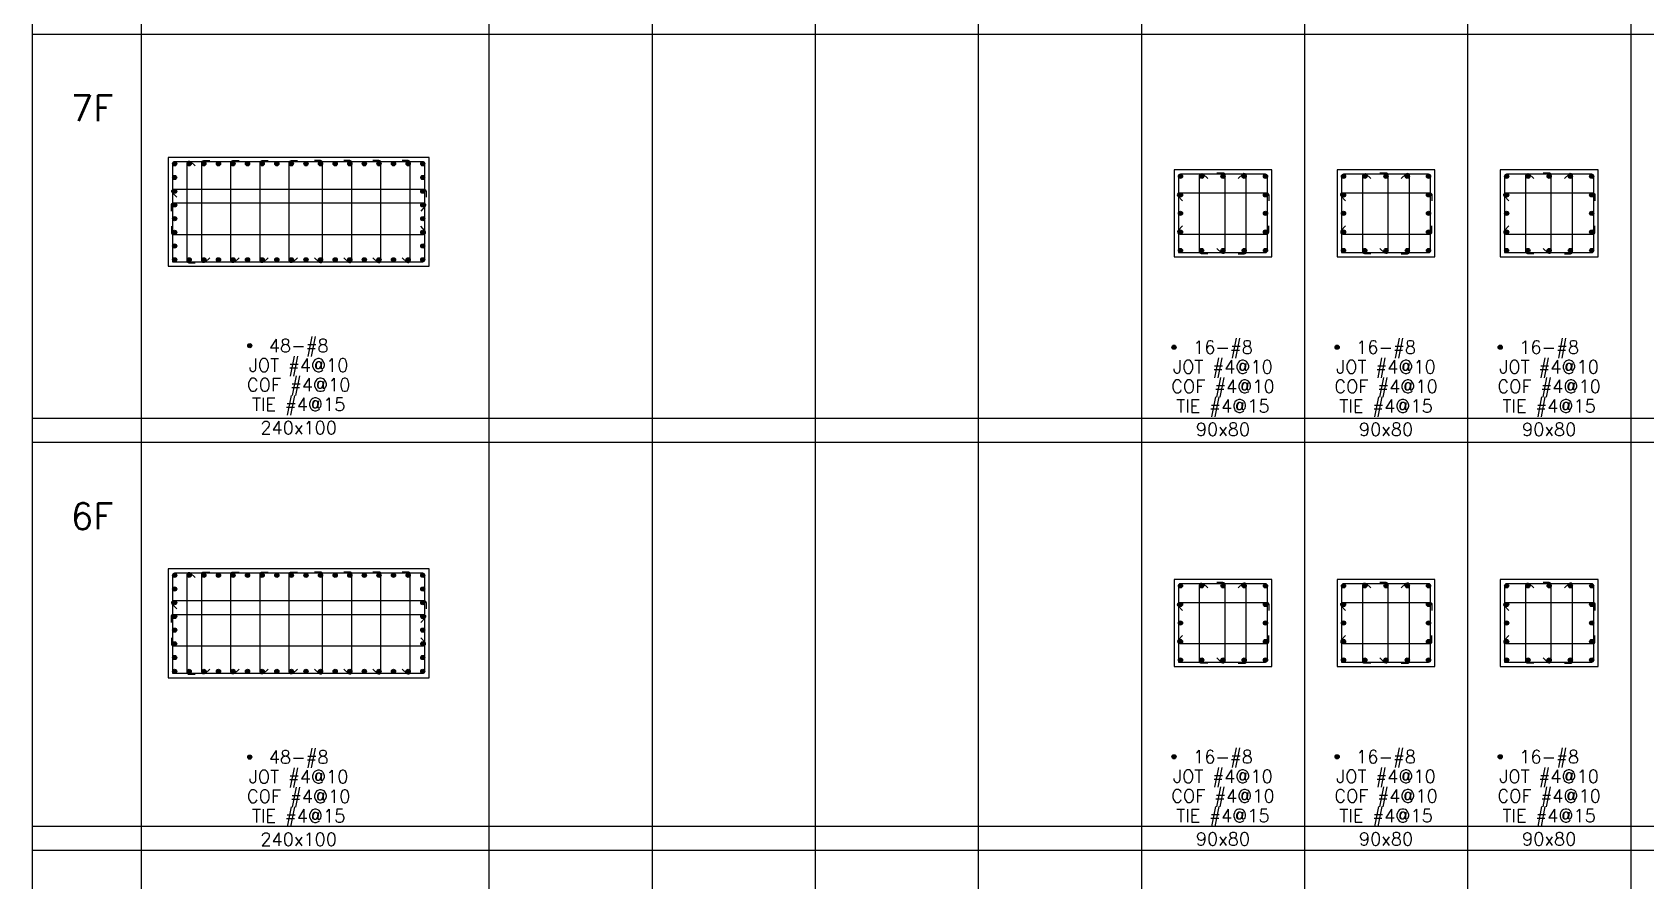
# Model space of a CAD drawing. Header units: millimetres. Extents: x 0 to 31920, y -6088 to 2522.
# Drawn here: x 19167 to 20651, y 825 to 1605 of the extents above; entities that cross this region are included whole.
import ezdxf
from ezdxf.enums import TextEntityAlignment as Align

# ---------------------------------------------------------------- set-up
doc = ezdxf.new("R2010")
doc.units = ezdxf.units.MM
doc.header["$MEASUREMENT"] = 0
for name, color, linetype in [('S-RC', 130, 'Continuous'), ('S-REINF', 6, 'Continuous'), ('S-REINFD', 201, 'Continuous'), ('S-STUD', 1, 'Continuous'), ('S-TEXT', 2, 'Continuous')]:
    doc.layers.add(name, color=color, linetype=linetype)
doc.styles.add('CS4', font='romans.shx', dxfattribs={"width": 0.8, "bigfont": 'lsp.shx'})

msp = doc.modelspace()

# ---------------------------------------------------------------- hatches: boundary and pattern name
at = {"layer": 'S-REINFD'}
h = msp.add_hatch(color=256, dxfattribs=at)
edge = h.paths.add_edge_path()
edge.add_arc((19297.9, 1483.9), 1.91, 0, 360)
h = msp.add_hatch(color=256, dxfattribs=at)
edge = h.paths.add_edge_path()
edge.add_arc((19311.3, 1483.9), 1.91, 0, 360)
h = msp.add_hatch(color=256, dxfattribs=at)
edge = h.paths.add_edge_path()
edge.add_arc((19324.8, 1483.9), 1.91, 0, 360)
h = msp.add_hatch(color=256, dxfattribs=at)
edge = h.paths.add_edge_path()
edge.add_arc((19338.2, 1483.9), 1.91, 0, 360)
h = msp.add_hatch(color=256, dxfattribs=at)
edge = h.paths.add_edge_path()
edge.add_arc((19351.6, 1483.9), 1.91, 0, 360)
h = msp.add_hatch(color=256, dxfattribs=at)
edge = h.paths.add_edge_path()
edge.add_arc((19365, 1483.9), 1.91, 0, 360)
h = msp.add_hatch(color=256, dxfattribs=at)
edge = h.paths.add_edge_path()
edge.add_arc((19378.4, 1483.9), 1.91, 0, 360)
h = msp.add_hatch(color=256, dxfattribs=at)
edge = h.paths.add_edge_path()
edge.add_arc((19391.9, 1483.9), 1.91, 0, 360)
h = msp.add_hatch(color=256, dxfattribs=at)
edge = h.paths.add_edge_path()
edge.add_arc((19405.3, 1483.9), 1.91, 0, 360)
h = msp.add_hatch(color=256, dxfattribs=at)
edge = h.paths.add_edge_path()
edge.add_arc((19418.7, 1483.9), 1.91, 0, 360)
h = msp.add_hatch(color=256, dxfattribs=at)
edge = h.paths.add_edge_path()
edge.add_arc((19432.1, 1483.9), 1.91, 0, 360)
h = msp.add_hatch(color=256, dxfattribs=at)
edge = h.paths.add_edge_path()
edge.add_arc((19445.6, 1483.9), 1.91, 0, 360)
h = msp.add_hatch(color=256, dxfattribs=at)
edge = h.paths.add_edge_path()
edge.add_arc((19459, 1483.9), 1.91, 0, 360)
h = msp.add_hatch(color=256, dxfattribs=at)
edge = h.paths.add_edge_path()
edge.add_arc((19472.4, 1483.9), 1.91, 0, 360)
h = msp.add_hatch(color=256, dxfattribs=at)
edge = h.paths.add_edge_path()
edge.add_arc((19485.8, 1483.9), 1.91, 0, 360)
h = msp.add_hatch(color=256, dxfattribs=at)
edge = h.paths.add_edge_path()
edge.add_arc((19499.2, 1483.9), 1.91, 0, 360)
h = msp.add_hatch(color=256, dxfattribs=at)
edge = h.paths.add_edge_path()
edge.add_arc((19512.7, 1483.9), 1.91, 0, 360)
h = msp.add_hatch(color=256, dxfattribs=at)
edge = h.paths.add_edge_path()
edge.add_arc((19526.1, 1483.9), 1.91, 0, 360)
h = msp.add_hatch(color=256, dxfattribs=at)
edge = h.paths.add_edge_path()
edge.add_arc((19297.9, 1471.3), 1.91, 0, 360)
h = msp.add_hatch(color=256, dxfattribs=at)
edge = h.paths.add_edge_path()
edge.add_arc((19526.1, 1471.3), 1.91, 0, 360)
h = msp.add_hatch(color=256, dxfattribs=at)
edge = h.paths.add_edge_path()
edge.add_arc((20222.9, 1472.4), 1.91, 0, 360)
h = msp.add_hatch(color=256, dxfattribs=at)
edge = h.paths.add_edge_path()
edge.add_arc((20242.5, 1472.4), 1.91, 0, 360)
h = msp.add_hatch(color=256, dxfattribs=at)
edge = h.paths.add_edge_path()
edge.add_arc((20262, 1472.4), 1.91, 0, 360)
h = msp.add_hatch(color=256, dxfattribs=at)
edge = h.paths.add_edge_path()
edge.add_arc((20281.5, 1472.4), 1.91, 0, 360)
h = msp.add_hatch(color=256, dxfattribs=at)
edge = h.paths.add_edge_path()
edge.add_arc((20301.1, 1472.4), 1.91, 0, 360)
h = msp.add_hatch(color=256, dxfattribs=at)
edge = h.paths.add_edge_path()
edge.add_arc((20372.9, 1472.4), 1.91, 0, 360)
h = msp.add_hatch(color=256, dxfattribs=at)
edge = h.paths.add_edge_path()
edge.add_arc((20392.5, 1472.4), 1.91, 0, 360)
h = msp.add_hatch(color=256, dxfattribs=at)
edge = h.paths.add_edge_path()
edge.add_arc((20412, 1472.4), 1.91, 0, 360)
h = msp.add_hatch(color=256, dxfattribs=at)
edge = h.paths.add_edge_path()
edge.add_arc((20431.5, 1472.4), 1.91, 0, 360)
h = msp.add_hatch(color=256, dxfattribs=at)
edge = h.paths.add_edge_path()
edge.add_arc((20451.1, 1472.4), 1.91, 0, 360)
h = msp.add_hatch(color=256, dxfattribs=at)
edge = h.paths.add_edge_path()
edge.add_arc((20522.9, 1472.4), 1.91, 0, 360)
h = msp.add_hatch(color=256, dxfattribs=at)
edge = h.paths.add_edge_path()
edge.add_arc((20542.5, 1472.4), 1.91, 0, 360)
h = msp.add_hatch(color=256, dxfattribs=at)
edge = h.paths.add_edge_path()
edge.add_arc((20562, 1472.4), 1.91, 0, 360)
h = msp.add_hatch(color=256, dxfattribs=at)
edge = h.paths.add_edge_path()
edge.add_arc((20581.5, 1472.4), 1.91, 0, 360)
h = msp.add_hatch(color=256, dxfattribs=at)
edge = h.paths.add_edge_path()
edge.add_arc((20601.1, 1472.4), 1.91, 0, 360)
h = msp.add_hatch(color=256, dxfattribs=at)
edge = h.paths.add_edge_path()
edge.add_arc((19297.9, 1458.7), 1.91, 0, 360)
h = msp.add_hatch(color=256, dxfattribs=at)
edge = h.paths.add_edge_path()
edge.add_arc((19526.1, 1458.7), 1.91, 0, 360)
h = msp.add_hatch(color=256, dxfattribs=at)
edge = h.paths.add_edge_path()
edge.add_arc((20222.9, 1455.3), 1.91, 0, 360)
h = msp.add_hatch(color=256, dxfattribs=at)
edge = h.paths.add_edge_path()
edge.add_arc((20301.1, 1455.3), 1.91, 0, 360)
h = msp.add_hatch(color=256, dxfattribs=at)
edge = h.paths.add_edge_path()
edge.add_arc((20372.9, 1455.3), 1.91, 0, 360)
h = msp.add_hatch(color=256, dxfattribs=at)
edge = h.paths.add_edge_path()
edge.add_arc((20451.1, 1455.3), 1.91, 0, 360)
h = msp.add_hatch(color=256, dxfattribs=at)
edge = h.paths.add_edge_path()
edge.add_arc((20522.9, 1455.3), 1.91, 0, 360)
h = msp.add_hatch(color=256, dxfattribs=at)
edge = h.paths.add_edge_path()
edge.add_arc((20601.1, 1455.3), 1.91, 0, 360)
h = msp.add_hatch(color=256, dxfattribs=at)
edge = h.paths.add_edge_path()
edge.add_arc((19297.9, 1446.1), 1.91, 0, 360)
h = msp.add_hatch(color=256, dxfattribs=at)
edge = h.paths.add_edge_path()
edge.add_arc((19526.1, 1446.1), 1.91, 0, 360)
h = msp.add_hatch(color=256, dxfattribs=at)
edge = h.paths.add_edge_path()
edge.add_arc((20222.9, 1438.3), 1.91, 0, 360)
h = msp.add_hatch(color=256, dxfattribs=at)
edge = h.paths.add_edge_path()
edge.add_arc((20301.1, 1438.3), 1.91, 0, 360)
h = msp.add_hatch(color=256, dxfattribs=at)
edge = h.paths.add_edge_path()
edge.add_arc((20372.9, 1438.3), 1.91, 0, 360)
h = msp.add_hatch(color=256, dxfattribs=at)
edge = h.paths.add_edge_path()
edge.add_arc((20451.1, 1438.3), 1.91, 0, 360)
h = msp.add_hatch(color=256, dxfattribs=at)
edge = h.paths.add_edge_path()
edge.add_arc((20522.9, 1438.3), 1.91, 0, 360)
h = msp.add_hatch(color=256, dxfattribs=at)
edge = h.paths.add_edge_path()
edge.add_arc((20601.1, 1438.3), 1.91, 0, 360)
h = msp.add_hatch(color=256, dxfattribs=at)
edge = h.paths.add_edge_path()
edge.add_arc((19297.9, 1433.5), 1.91, 0, 360)
h = msp.add_hatch(color=256, dxfattribs=at)
edge = h.paths.add_edge_path()
edge.add_arc((19526.1, 1433.5), 1.91, 0, 360)
h = msp.add_hatch(color=256, dxfattribs=at)
edge = h.paths.add_edge_path()
edge.add_arc((19297.9, 1420.9), 1.91, 0, 360)
h = msp.add_hatch(color=256, dxfattribs=at)
edge = h.paths.add_edge_path()
edge.add_arc((19297.9, 1408.3), 1.91, 0, 360)
h = msp.add_hatch(color=256, dxfattribs=at)
edge = h.paths.add_edge_path()
edge.add_arc((19526.1, 1420.9), 1.91, 0, 360)
h = msp.add_hatch(color=256, dxfattribs=at)
edge = h.paths.add_edge_path()
edge.add_arc((19526.1, 1408.3), 1.91, 0, 360)
h = msp.add_hatch(color=256, dxfattribs=at)
edge = h.paths.add_edge_path()
edge.add_arc((20222.9, 1421.2), 1.91, 0, 360)
h = msp.add_hatch(color=256, dxfattribs=at)
edge = h.paths.add_edge_path()
edge.add_arc((20301.1, 1421.2), 1.91, 0, 360)
h = msp.add_hatch(color=256, dxfattribs=at)
edge = h.paths.add_edge_path()
edge.add_arc((20372.9, 1421.2), 1.91, 0, 360)
h = msp.add_hatch(color=256, dxfattribs=at)
edge = h.paths.add_edge_path()
edge.add_arc((20451.1, 1421.2), 1.91, 0, 360)
h = msp.add_hatch(color=256, dxfattribs=at)
edge = h.paths.add_edge_path()
edge.add_arc((20522.9, 1421.2), 1.91, 0, 360)
h = msp.add_hatch(color=256, dxfattribs=at)
edge = h.paths.add_edge_path()
edge.add_arc((20601.1, 1421.2), 1.91, 0, 360)
h = msp.add_hatch(color=256, dxfattribs=at)
edge = h.paths.add_edge_path()
edge.add_arc((19297.9, 1395.7), 1.91, 0, 360)
h = msp.add_hatch(color=256, dxfattribs=at)
edge = h.paths.add_edge_path()
edge.add_arc((19311.3, 1395.7), 1.91, 0, 360)
h = msp.add_hatch(color=256, dxfattribs=at)
edge = h.paths.add_edge_path()
edge.add_arc((19324.8, 1395.7), 1.91, 0, 360)
h = msp.add_hatch(color=256, dxfattribs=at)
edge = h.paths.add_edge_path()
edge.add_arc((19338.2, 1395.7), 1.91, 0, 360)
h = msp.add_hatch(color=256, dxfattribs=at)
edge = h.paths.add_edge_path()
edge.add_arc((19351.6, 1395.7), 1.91, 0, 360)
h = msp.add_hatch(color=256, dxfattribs=at)
edge = h.paths.add_edge_path()
edge.add_arc((19365, 1395.7), 1.91, 0, 360)
h = msp.add_hatch(color=256, dxfattribs=at)
edge = h.paths.add_edge_path()
edge.add_arc((19378.4, 1395.7), 1.91, 0, 360)
h = msp.add_hatch(color=256, dxfattribs=at)
edge = h.paths.add_edge_path()
edge.add_arc((19391.9, 1395.7), 1.91, 0, 360)
h = msp.add_hatch(color=256, dxfattribs=at)
edge = h.paths.add_edge_path()
edge.add_arc((19405.3, 1395.7), 1.91, 0, 360)
h = msp.add_hatch(color=256, dxfattribs=at)
edge = h.paths.add_edge_path()
edge.add_arc((19418.7, 1395.7), 1.91, 0, 360)
h = msp.add_hatch(color=256, dxfattribs=at)
edge = h.paths.add_edge_path()
edge.add_arc((19432.1, 1395.7), 1.91, 0, 360)
h = msp.add_hatch(color=256, dxfattribs=at)
edge = h.paths.add_edge_path()
edge.add_arc((19445.6, 1395.7), 1.91, 0, 360)
h = msp.add_hatch(color=256, dxfattribs=at)
edge = h.paths.add_edge_path()
edge.add_arc((19459, 1395.7), 1.91, 0, 360)
h = msp.add_hatch(color=256, dxfattribs=at)
edge = h.paths.add_edge_path()
edge.add_arc((19472.4, 1395.7), 1.91, 0, 360)
h = msp.add_hatch(color=256, dxfattribs=at)
edge = h.paths.add_edge_path()
edge.add_arc((19485.8, 1395.7), 1.91, 0, 360)
h = msp.add_hatch(color=256, dxfattribs=at)
edge = h.paths.add_edge_path()
edge.add_arc((19499.2, 1395.7), 1.91, 0, 360)
h = msp.add_hatch(color=256, dxfattribs=at)
edge = h.paths.add_edge_path()
edge.add_arc((19512.7, 1395.7), 1.91, 0, 360)
h = msp.add_hatch(color=256, dxfattribs=at)
edge = h.paths.add_edge_path()
edge.add_arc((19526.1, 1395.7), 1.91, 0, 360)
h = msp.add_hatch(color=256, dxfattribs=at)
edge = h.paths.add_edge_path()
edge.add_arc((20222.9, 1404.2), 1.91, 0, 360)
h = msp.add_hatch(color=256, dxfattribs=at)
edge = h.paths.add_edge_path()
edge.add_arc((20242.5, 1404.2), 1.91, 0, 360)
h = msp.add_hatch(color=256, dxfattribs=at)
edge = h.paths.add_edge_path()
edge.add_arc((20262, 1404.2), 1.91, 0, 360)
h = msp.add_hatch(color=256, dxfattribs=at)
edge = h.paths.add_edge_path()
edge.add_arc((20281.5, 1404.2), 1.91, 0, 360)
h = msp.add_hatch(color=256, dxfattribs=at)
edge = h.paths.add_edge_path()
edge.add_arc((20301.1, 1404.2), 1.91, 0, 360)
h = msp.add_hatch(color=256, dxfattribs=at)
edge = h.paths.add_edge_path()
edge.add_arc((20372.9, 1404.2), 1.91, 0, 360)
h = msp.add_hatch(color=256, dxfattribs=at)
edge = h.paths.add_edge_path()
edge.add_arc((20392.5, 1404.2), 1.91, 0, 360)
h = msp.add_hatch(color=256, dxfattribs=at)
edge = h.paths.add_edge_path()
edge.add_arc((20412, 1404.2), 1.91, 0, 360)
h = msp.add_hatch(color=256, dxfattribs=at)
edge = h.paths.add_edge_path()
edge.add_arc((20431.5, 1404.2), 1.91, 0, 360)
h = msp.add_hatch(color=256, dxfattribs=at)
edge = h.paths.add_edge_path()
edge.add_arc((20451.1, 1404.2), 1.91, 0, 360)
h = msp.add_hatch(color=256, dxfattribs=at)
edge = h.paths.add_edge_path()
edge.add_arc((20522.9, 1404.2), 1.91, 0, 360)
h = msp.add_hatch(color=256, dxfattribs=at)
edge = h.paths.add_edge_path()
edge.add_arc((20542.5, 1404.2), 1.91, 0, 360)
h = msp.add_hatch(color=256, dxfattribs=at)
edge = h.paths.add_edge_path()
edge.add_arc((20562, 1404.2), 1.91, 0, 360)
h = msp.add_hatch(color=256, dxfattribs=at)
edge = h.paths.add_edge_path()
edge.add_arc((20581.5, 1404.2), 1.91, 0, 360)
h = msp.add_hatch(color=256, dxfattribs=at)
edge = h.paths.add_edge_path()
edge.add_arc((20601.1, 1404.2), 1.91, 0, 360)
h = msp.add_hatch(color=256, dxfattribs=at)
edge = h.paths.add_edge_path()
edge.add_arc((19367, 1316.8), 1.91, 0, 360)
h = msp.add_hatch(color=256, dxfattribs=at)
edge = h.paths.add_edge_path()
edge.add_arc((20217, 1315.3), 1.91, 0, 360)
h = msp.add_hatch(color=256, dxfattribs=at)
edge = h.paths.add_edge_path()
edge.add_arc((20367, 1315.3), 1.91, 0, 360)
h = msp.add_hatch(color=256, dxfattribs=at)
edge = h.paths.add_edge_path()
edge.add_arc((20517, 1315.3), 1.91, 0, 360)
h = msp.add_hatch(color=256, dxfattribs=at)
edge = h.paths.add_edge_path()
edge.add_arc((19297.9, 1105.7), 1.91, 0, 360)
h = msp.add_hatch(color=256, dxfattribs=at)
edge = h.paths.add_edge_path()
edge.add_arc((19311.3, 1105.7), 1.91, 0, 360)
h = msp.add_hatch(color=256, dxfattribs=at)
edge = h.paths.add_edge_path()
edge.add_arc((19324.8, 1105.7), 1.91, 0, 360)
h = msp.add_hatch(color=256, dxfattribs=at)
edge = h.paths.add_edge_path()
edge.add_arc((19338.2, 1105.7), 1.91, 0, 360)
h = msp.add_hatch(color=256, dxfattribs=at)
edge = h.paths.add_edge_path()
edge.add_arc((19351.6, 1105.7), 1.91, 0, 360)
h = msp.add_hatch(color=256, dxfattribs=at)
edge = h.paths.add_edge_path()
edge.add_arc((19365, 1105.7), 1.91, 0, 360)
h = msp.add_hatch(color=256, dxfattribs=at)
edge = h.paths.add_edge_path()
edge.add_arc((19378.4, 1105.7), 1.91, 0, 360)
h = msp.add_hatch(color=256, dxfattribs=at)
edge = h.paths.add_edge_path()
edge.add_arc((19391.9, 1105.7), 1.91, 0, 360)
h = msp.add_hatch(color=256, dxfattribs=at)
edge = h.paths.add_edge_path()
edge.add_arc((19405.3, 1105.7), 1.91, 0, 360)
h = msp.add_hatch(color=256, dxfattribs=at)
edge = h.paths.add_edge_path()
edge.add_arc((19418.7, 1105.7), 1.91, 0, 360)
h = msp.add_hatch(color=256, dxfattribs=at)
edge = h.paths.add_edge_path()
edge.add_arc((19432.1, 1105.7), 1.91, 0, 360)
h = msp.add_hatch(color=256, dxfattribs=at)
edge = h.paths.add_edge_path()
edge.add_arc((19445.6, 1105.7), 1.91, 0, 360)
h = msp.add_hatch(color=256, dxfattribs=at)
edge = h.paths.add_edge_path()
edge.add_arc((19459, 1105.7), 1.91, 0, 360)
h = msp.add_hatch(color=256, dxfattribs=at)
edge = h.paths.add_edge_path()
edge.add_arc((19472.4, 1105.7), 1.91, 0, 360)
h = msp.add_hatch(color=256, dxfattribs=at)
edge = h.paths.add_edge_path()
edge.add_arc((19485.8, 1105.7), 1.91, 0, 360)
h = msp.add_hatch(color=256, dxfattribs=at)
edge = h.paths.add_edge_path()
edge.add_arc((19499.2, 1105.7), 1.91, 0, 360)
h = msp.add_hatch(color=256, dxfattribs=at)
edge = h.paths.add_edge_path()
edge.add_arc((19512.7, 1105.7), 1.91, 0, 360)
h = msp.add_hatch(color=256, dxfattribs=at)
edge = h.paths.add_edge_path()
edge.add_arc((19526.1, 1105.7), 1.91, 0, 360)
h = msp.add_hatch(color=256, dxfattribs=at)
edge = h.paths.add_edge_path()
edge.add_arc((19297.9, 1093.1), 1.91, 0, 360)
h = msp.add_hatch(color=256, dxfattribs=at)
edge = h.paths.add_edge_path()
edge.add_arc((19526.1, 1093.1), 1.91, 0, 360)
h = msp.add_hatch(color=256, dxfattribs=at)
edge = h.paths.add_edge_path()
edge.add_arc((20222.9, 1096), 1.91, 0, 360)
h = msp.add_hatch(color=256, dxfattribs=at)
edge = h.paths.add_edge_path()
edge.add_arc((20242.5, 1096), 1.91, 0, 360)
h = msp.add_hatch(color=256, dxfattribs=at)
edge = h.paths.add_edge_path()
edge.add_arc((20262, 1096), 1.91, 0, 360)
h = msp.add_hatch(color=256, dxfattribs=at)
edge = h.paths.add_edge_path()
edge.add_arc((20281.5, 1096), 1.91, 0, 360)
h = msp.add_hatch(color=256, dxfattribs=at)
edge = h.paths.add_edge_path()
edge.add_arc((20301.1, 1096), 1.91, 0, 360)
h = msp.add_hatch(color=256, dxfattribs=at)
edge = h.paths.add_edge_path()
edge.add_arc((20372.9, 1096), 1.91, 0, 360)
h = msp.add_hatch(color=256, dxfattribs=at)
edge = h.paths.add_edge_path()
edge.add_arc((20392.5, 1096), 1.91, 0, 360)
h = msp.add_hatch(color=256, dxfattribs=at)
edge = h.paths.add_edge_path()
edge.add_arc((20412, 1096), 1.91, 0, 360)
h = msp.add_hatch(color=256, dxfattribs=at)
edge = h.paths.add_edge_path()
edge.add_arc((20431.5, 1096), 1.91, 0, 360)
h = msp.add_hatch(color=256, dxfattribs=at)
edge = h.paths.add_edge_path()
edge.add_arc((20451.1, 1096), 1.91, 0, 360)
h = msp.add_hatch(color=256, dxfattribs=at)
edge = h.paths.add_edge_path()
edge.add_arc((20522.9, 1096), 1.91, 0, 360)
h = msp.add_hatch(color=256, dxfattribs=at)
edge = h.paths.add_edge_path()
edge.add_arc((20542.5, 1096), 1.91, 0, 360)
h = msp.add_hatch(color=256, dxfattribs=at)
edge = h.paths.add_edge_path()
edge.add_arc((20562, 1096), 1.91, 0, 360)
h = msp.add_hatch(color=256, dxfattribs=at)
edge = h.paths.add_edge_path()
edge.add_arc((20581.5, 1096), 1.91, 0, 360)
h = msp.add_hatch(color=256, dxfattribs=at)
edge = h.paths.add_edge_path()
edge.add_arc((20601.1, 1096), 1.91, 0, 360)
h = msp.add_hatch(color=256, dxfattribs=at)
edge = h.paths.add_edge_path()
edge.add_arc((19297.9, 1080.5), 1.91, 0, 360)
h = msp.add_hatch(color=256, dxfattribs=at)
edge = h.paths.add_edge_path()
edge.add_arc((19297.9, 1067.9), 1.91, 0, 360)
h = msp.add_hatch(color=256, dxfattribs=at)
edge = h.paths.add_edge_path()
edge.add_arc((19526.1, 1080.5), 1.91, 0, 360)
h = msp.add_hatch(color=256, dxfattribs=at)
edge = h.paths.add_edge_path()
edge.add_arc((19526.1, 1067.9), 1.91, 0, 360)
h = msp.add_hatch(color=256, dxfattribs=at)
edge = h.paths.add_edge_path()
edge.add_arc((20222.9, 1078.9), 1.91, 0, 360)
h = msp.add_hatch(color=256, dxfattribs=at)
edge = h.paths.add_edge_path()
edge.add_arc((20301.1, 1078.9), 1.91, 0, 360)
h = msp.add_hatch(color=256, dxfattribs=at)
edge = h.paths.add_edge_path()
edge.add_arc((20372.9, 1078.9), 1.91, 0, 360)
h = msp.add_hatch(color=256, dxfattribs=at)
edge = h.paths.add_edge_path()
edge.add_arc((20451.1, 1078.9), 1.91, 0, 360)
h = msp.add_hatch(color=256, dxfattribs=at)
edge = h.paths.add_edge_path()
edge.add_arc((20522.9, 1078.9), 1.91, 0, 360)
h = msp.add_hatch(color=256, dxfattribs=at)
edge = h.paths.add_edge_path()
edge.add_arc((20601.1, 1078.9), 1.91, 0, 360)
h = msp.add_hatch(color=256, dxfattribs=at)
edge = h.paths.add_edge_path()
edge.add_arc((19297.9, 1055.3), 1.91, 0, 360)
h = msp.add_hatch(color=256, dxfattribs=at)
edge = h.paths.add_edge_path()
edge.add_arc((19526.1, 1055.3), 1.91, 0, 360)
h = msp.add_hatch(color=256, dxfattribs=at)
edge = h.paths.add_edge_path()
edge.add_arc((20222.9, 1061.9), 1.91, 0, 360)
h = msp.add_hatch(color=256, dxfattribs=at)
edge = h.paths.add_edge_path()
edge.add_arc((20301.1, 1061.9), 1.91, 0, 360)
h = msp.add_hatch(color=256, dxfattribs=at)
edge = h.paths.add_edge_path()
edge.add_arc((20372.9, 1061.9), 1.91, 0, 360)
h = msp.add_hatch(color=256, dxfattribs=at)
edge = h.paths.add_edge_path()
edge.add_arc((20451.1, 1061.9), 1.91, 0, 360)
h = msp.add_hatch(color=256, dxfattribs=at)
edge = h.paths.add_edge_path()
edge.add_arc((20522.9, 1061.9), 1.91, 0, 360)
h = msp.add_hatch(color=256, dxfattribs=at)
edge = h.paths.add_edge_path()
edge.add_arc((20601.1, 1061.9), 1.91, 0, 360)
h = msp.add_hatch(color=256, dxfattribs=at)
edge = h.paths.add_edge_path()
edge.add_arc((19297.9, 1042.7), 1.91, 0, 360)
h = msp.add_hatch(color=256, dxfattribs=at)
edge = h.paths.add_edge_path()
edge.add_arc((19526.1, 1042.7), 1.91, 0, 360)
h = msp.add_hatch(color=256, dxfattribs=at)
edge = h.paths.add_edge_path()
edge.add_arc((20222.9, 1044.8), 1.91, 0, 360)
h = msp.add_hatch(color=256, dxfattribs=at)
edge = h.paths.add_edge_path()
edge.add_arc((20301.1, 1044.8), 1.91, 0, 360)
h = msp.add_hatch(color=256, dxfattribs=at)
edge = h.paths.add_edge_path()
edge.add_arc((20372.9, 1044.8), 1.91, 0, 360)
h = msp.add_hatch(color=256, dxfattribs=at)
edge = h.paths.add_edge_path()
edge.add_arc((20451.1, 1044.8), 1.91, 0, 360)
h = msp.add_hatch(color=256, dxfattribs=at)
edge = h.paths.add_edge_path()
edge.add_arc((20522.9, 1044.8), 1.91, 0, 360)
h = msp.add_hatch(color=256, dxfattribs=at)
edge = h.paths.add_edge_path()
edge.add_arc((20601.1, 1044.8), 1.91, 0, 360)
h = msp.add_hatch(color=256, dxfattribs=at)
edge = h.paths.add_edge_path()
edge.add_arc((19297.9, 1030.1), 1.91, 0, 360)
h = msp.add_hatch(color=256, dxfattribs=at)
edge = h.paths.add_edge_path()
edge.add_arc((19526.1, 1030.1), 1.91, 0, 360)
h = msp.add_hatch(color=256, dxfattribs=at)
edge = h.paths.add_edge_path()
edge.add_arc((20222.9, 1027.8), 1.91, 0, 360)
h = msp.add_hatch(color=256, dxfattribs=at)
edge = h.paths.add_edge_path()
edge.add_arc((20242.5, 1027.8), 1.91, 0, 360)
h = msp.add_hatch(color=256, dxfattribs=at)
edge = h.paths.add_edge_path()
edge.add_arc((20262, 1027.8), 1.91, 0, 360)
h = msp.add_hatch(color=256, dxfattribs=at)
edge = h.paths.add_edge_path()
edge.add_arc((20281.5, 1027.8), 1.91, 0, 360)
h = msp.add_hatch(color=256, dxfattribs=at)
edge = h.paths.add_edge_path()
edge.add_arc((20301.1, 1027.8), 1.91, 0, 360)
h = msp.add_hatch(color=256, dxfattribs=at)
edge = h.paths.add_edge_path()
edge.add_arc((20372.9, 1027.8), 1.91, 0, 360)
h = msp.add_hatch(color=256, dxfattribs=at)
edge = h.paths.add_edge_path()
edge.add_arc((20392.5, 1027.8), 1.91, 0, 360)
h = msp.add_hatch(color=256, dxfattribs=at)
edge = h.paths.add_edge_path()
edge.add_arc((20412, 1027.8), 1.91, 0, 360)
h = msp.add_hatch(color=256, dxfattribs=at)
edge = h.paths.add_edge_path()
edge.add_arc((20431.5, 1027.8), 1.91, 0, 360)
h = msp.add_hatch(color=256, dxfattribs=at)
edge = h.paths.add_edge_path()
edge.add_arc((20451.1, 1027.8), 1.91, 0, 360)
h = msp.add_hatch(color=256, dxfattribs=at)
edge = h.paths.add_edge_path()
edge.add_arc((20522.9, 1027.8), 1.91, 0, 360)
h = msp.add_hatch(color=256, dxfattribs=at)
edge = h.paths.add_edge_path()
edge.add_arc((20542.5, 1027.8), 1.91, 0, 360)
h = msp.add_hatch(color=256, dxfattribs=at)
edge = h.paths.add_edge_path()
edge.add_arc((20562, 1027.8), 1.91, 0, 360)
h = msp.add_hatch(color=256, dxfattribs=at)
edge = h.paths.add_edge_path()
edge.add_arc((20581.5, 1027.8), 1.91, 0, 360)
h = msp.add_hatch(color=256, dxfattribs=at)
edge = h.paths.add_edge_path()
edge.add_arc((20601.1, 1027.8), 1.91, 0, 360)
h = msp.add_hatch(color=256, dxfattribs=at)
edge = h.paths.add_edge_path()
edge.add_arc((19297.9, 1017.5), 1.91, 0, 360)
h = msp.add_hatch(color=256, dxfattribs=at)
edge = h.paths.add_edge_path()
edge.add_arc((19311.3, 1017.5), 1.91, 0, 360)
h = msp.add_hatch(color=256, dxfattribs=at)
edge = h.paths.add_edge_path()
edge.add_arc((19324.8, 1017.5), 1.91, 0, 360)
h = msp.add_hatch(color=256, dxfattribs=at)
edge = h.paths.add_edge_path()
edge.add_arc((19338.2, 1017.5), 1.91, 0, 360)
h = msp.add_hatch(color=256, dxfattribs=at)
edge = h.paths.add_edge_path()
edge.add_arc((19351.6, 1017.5), 1.91, 0, 360)
h = msp.add_hatch(color=256, dxfattribs=at)
edge = h.paths.add_edge_path()
edge.add_arc((19365, 1017.5), 1.91, 0, 360)
h = msp.add_hatch(color=256, dxfattribs=at)
edge = h.paths.add_edge_path()
edge.add_arc((19378.4, 1017.5), 1.91, 0, 360)
h = msp.add_hatch(color=256, dxfattribs=at)
edge = h.paths.add_edge_path()
edge.add_arc((19391.9, 1017.5), 1.91, 0, 360)
h = msp.add_hatch(color=256, dxfattribs=at)
edge = h.paths.add_edge_path()
edge.add_arc((19405.3, 1017.5), 1.91, 0, 360)
h = msp.add_hatch(color=256, dxfattribs=at)
edge = h.paths.add_edge_path()
edge.add_arc((19418.7, 1017.5), 1.91, 0, 360)
h = msp.add_hatch(color=256, dxfattribs=at)
edge = h.paths.add_edge_path()
edge.add_arc((19432.1, 1017.5), 1.91, 0, 360)
h = msp.add_hatch(color=256, dxfattribs=at)
edge = h.paths.add_edge_path()
edge.add_arc((19445.6, 1017.5), 1.91, 0, 360)
h = msp.add_hatch(color=256, dxfattribs=at)
edge = h.paths.add_edge_path()
edge.add_arc((19459, 1017.5), 1.91, 0, 360)
h = msp.add_hatch(color=256, dxfattribs=at)
edge = h.paths.add_edge_path()
edge.add_arc((19472.4, 1017.5), 1.91, 0, 360)
h = msp.add_hatch(color=256, dxfattribs=at)
edge = h.paths.add_edge_path()
edge.add_arc((19485.8, 1017.5), 1.91, 0, 360)
h = msp.add_hatch(color=256, dxfattribs=at)
edge = h.paths.add_edge_path()
edge.add_arc((19499.2, 1017.5), 1.91, 0, 360)
h = msp.add_hatch(color=256, dxfattribs=at)
edge = h.paths.add_edge_path()
edge.add_arc((19512.7, 1017.5), 1.91, 0, 360)
h = msp.add_hatch(color=256, dxfattribs=at)
edge = h.paths.add_edge_path()
edge.add_arc((19526.1, 1017.5), 1.91, 0, 360)
h = msp.add_hatch(color=256, dxfattribs=at)
edge = h.paths.add_edge_path()
edge.add_arc((19367, 938.6), 1.91, 0, 360)
h = msp.add_hatch(color=256, dxfattribs=at)
edge = h.paths.add_edge_path()
edge.add_arc((20217, 938.9), 1.91, 0, 360)
h = msp.add_hatch(color=256, dxfattribs=at)
edge = h.paths.add_edge_path()
edge.add_arc((20367, 938.9), 1.91, 0, 360)
h = msp.add_hatch(color=256, dxfattribs=at)
edge = h.paths.add_edge_path()
edge.add_arc((20517, 938.9), 1.91, 0, 360)

# ---------------------------------------------------------------- linework, layer by layer
at = {"layer": 'S-RC'}
for points in [[(19292, 1389.8), (19532, 1389.8), (19532, 1489.8), (19292, 1489.8), (19292, 1389.8)], [(20217, 1398.3), (20307, 1398.3), (20307, 1478.3), (20217, 1478.3), (20217, 1398.3)], [(20367, 1398.3), (20457, 1398.3), (20457, 1478.3), (20367, 1478.3), (20367, 1398.3)], [(20517, 1398.3), (20607, 1398.3), (20607, 1478.3), (20517, 1478.3), (20517, 1398.3)], [(19292, 1011.6), (19532, 1011.6), (19532, 1111.6), (19292, 1111.6), (19292, 1011.6)], [(20217, 1021.9), (20307, 1021.9), (20307, 1101.9), (20217, 1101.9), (20217, 1021.9)], [(20367, 1021.9), (20457, 1021.9), (20457, 1101.9), (20367, 1101.9), (20367, 1021.9)], [(20517, 1021.9), (20607, 1021.9), (20607, 1101.9), (20517, 1101.9), (20517, 1021.9)]]:
    msp.add_lwpolyline(points, dxfattribs=at)
at = {"layer": 'S-REINF', "color": 2}
for points in [[(19296, 1393.8), (19526.1, 1393.8, 0.414214), (19528, 1395.7), (19528, 1483.9, 0.414214), (19526.1, 1485.8), (19297.9, 1485.8, 0.414214), (19296, 1483.9), (19296, 1393.8)], [(19316.9, 1392.7), (19311.3, 1392.7, -0.414214), (19309.4, 1394.6), (19309.4, 1484.5, -0.653352), (19312.6, 1485.9), (19316.9, 1482)], [(19330.3, 1397.6), (19326, 1393.6, -0.653352), (19322.8, 1395), (19322.8, 1485, -0.414214), (19324.7, 1486.9), (19330.3, 1486.9)], [(19357.2, 1397.6), (19352.9, 1393.6, -0.653352), (19349.7, 1395), (19349.7, 1485, -0.414214), (19351.6, 1486.9), (19357.2, 1486.9)], [(19384, 1397.6), (19379.7, 1393.6, -0.653352), (19376.5, 1395), (19376.5, 1485, -0.414214), (19378.4, 1486.9), (19384, 1486.9)], [(19410.9, 1397.6), (19406.6, 1393.6, -0.653352), (19403.4, 1395), (19403.4, 1485, -0.414214), (19405.3, 1486.9), (19410.9, 1486.9)], [(19426.5, 1397.6), (19430.9, 1393.6, 0.653352), (19434, 1395), (19434, 1485, 0.414214), (19432.1, 1486.9), (19426.5, 1486.9)], [(19453.4, 1397.6), (19457.7, 1393.6, 0.653352), (19460.9, 1395), (19460.9, 1485, 0.414214), (19459, 1486.9), (19453.4, 1486.9)], [(19480.2, 1397.6), (19484.5, 1393.6, 0.653352), (19487.7, 1395), (19487.7, 1485, 0.414214), (19485.8, 1486.9), (19480.2, 1486.9)], [(19507.1, 1397.6), (19511.4, 1393.6, 0.653352), (19514.6, 1395), (19514.6, 1485, 0.414214), (19512.7, 1486.9), (19507.1, 1486.9)], [(20221, 1402.3), (20301.1, 1402.3, 0.414214), (20303, 1404.2), (20303, 1472.4, 0.414214), (20301.1, 1474.3), (20222.9, 1474.3, 0.414214), (20221, 1472.4), (20221, 1402.3)], [(20248, 1401.2), (20242.4, 1401.2, -0.414214), (20240.5, 1403.1), (20240.5, 1473, -0.653352), (20243.7, 1474.4), (20248, 1470.5)], [(20256.4, 1406.1), (20260.7, 1402.1, 0.653352), (20263.9, 1403.5), (20263.9, 1473.5, 0.414214), (20262, 1475.4), (20256.4, 1475.4)], [(20276, 1401.2), (20281.6, 1401.2, 0.414214), (20283.5, 1403.1), (20283.5, 1473, 0.653352), (20280.3, 1474.4), (20276, 1470.5)], [(20371, 1402.3), (20451.1, 1402.3, 0.414214), (20453, 1404.2), (20453, 1472.4, 0.414214), (20451.1, 1474.3), (20372.9, 1474.3, 0.414214), (20371, 1472.4), (20371, 1402.3)], [(20398, 1401.2), (20392.4, 1401.2, -0.414214), (20390.5, 1403.1), (20390.5, 1473, -0.653352), (20393.7, 1474.4), (20398, 1470.5)], [(20406.4, 1406.1), (20410.7, 1402.1, 0.653352), (20413.9, 1403.5), (20413.9, 1473.5, 0.414214), (20412, 1475.4), (20406.4, 1475.4)], [(20426, 1401.2), (20431.6, 1401.2, 0.414214), (20433.5, 1403.1), (20433.5, 1473, 0.653352), (20430.3, 1474.4), (20426, 1470.5)], [(20521, 1402.3), (20601.1, 1402.3, 0.414214), (20603, 1404.2), (20603, 1472.4, 0.414214), (20601.1, 1474.3), (20522.9, 1474.3, 0.414214), (20521, 1472.4), (20521, 1402.3)], [(20548, 1401.2), (20542.4, 1401.2, -0.414214), (20540.5, 1403.1), (20540.5, 1473, -0.653352), (20543.7, 1474.4), (20548, 1470.5)], [(20556.4, 1406.1), (20560.7, 1402.1, 0.653352), (20563.9, 1403.5), (20563.9, 1473.5, 0.414214), (20562, 1475.4), (20556.4, 1475.4)], [(20576, 1401.2), (20581.6, 1401.2, 0.414214), (20583.5, 1403.1), (20583.5, 1473, 0.653352), (20580.3, 1474.4), (20576, 1470.5)], [(19299.8, 1453.1), (19295.8, 1457.4, -0.653352), (19297.2, 1460.6), (19527.2, 1460.6, -0.414214), (19529.1, 1458.7), (19529.1, 1453.1)], [(20224.8, 1449.7), (20220.8, 1454, -0.653352), (20222.2, 1457.2), (20302.2, 1457.2, -0.414214), (20304.1, 1455.3), (20304.1, 1449.7)], [(20374.8, 1449.7), (20370.8, 1454, -0.653352), (20372.2, 1457.2), (20452.2, 1457.2, -0.414214), (20454.1, 1455.3), (20454.1, 1449.7)], [(20524.8, 1449.7), (20520.8, 1454, -0.653352), (20522.2, 1457.2), (20602.2, 1457.2, -0.414214), (20604.1, 1455.3), (20604.1, 1449.7)], [(19294.9, 1440.5), (19294.9, 1446.1, -0.414214), (19296.8, 1448), (19526.8, 1448, -0.653352), (19528.2, 1444.8), (19524.2, 1440.5)], [(19294.9, 1426.5), (19294.9, 1420.9, 0.414214), (19296.8, 1419), (19526.8, 1419, 0.653352), (19528.2, 1422.1), (19524.2, 1426.5)], [(20224.8, 1426.8), (20220.8, 1422.5, 0.653352), (20222.2, 1419.3), (20302.2, 1419.3, 0.414214), (20304.1, 1421.2), (20304.1, 1426.8)], [(20374.8, 1426.8), (20370.8, 1422.5, 0.653352), (20372.2, 1419.3), (20452.2, 1419.3, 0.414214), (20454.1, 1421.2), (20454.1, 1426.8)], [(20524.8, 1426.8), (20520.8, 1422.5, 0.653352), (20522.2, 1419.3), (20602.2, 1419.3, 0.414214), (20604.1, 1421.2), (20604.1, 1426.8)], [(19296, 1015.6), (19526.1, 1015.6, 0.414214), (19528, 1017.5), (19528, 1105.7, 0.414214), (19526.1, 1107.6), (19297.9, 1107.6, 0.414214), (19296, 1105.7), (19296, 1015.6)], [(19316.9, 1014.5), (19311.3, 1014.5, -0.414214), (19309.4, 1016.4), (19309.4, 1106.4, -0.653352), (19312.6, 1107.8), (19316.9, 1103.8)], [(19330.3, 1019.4), (19326, 1015.5, -0.653352), (19322.8, 1016.9), (19322.8, 1106.8, -0.414214), (19324.7, 1108.7), (19330.3, 1108.7)], [(19357.2, 1019.4), (19352.9, 1015.5, -0.653352), (19349.7, 1016.9), (19349.7, 1106.8, -0.414214), (19351.6, 1108.7), (19357.2, 1108.7)], [(19384, 1019.4), (19379.7, 1015.5, -0.653352), (19376.5, 1016.9), (19376.5, 1106.8, -0.414214), (19378.4, 1108.7), (19384, 1108.7)], [(19410.9, 1019.4), (19406.6, 1015.5, -0.653352), (19403.4, 1016.9), (19403.4, 1106.8, -0.414214), (19405.3, 1108.7), (19410.9, 1108.7)], [(19426.5, 1019.4), (19430.9, 1015.5, 0.653352), (19434, 1016.9), (19434, 1106.8, 0.414214), (19432.1, 1108.7), (19426.5, 1108.7)], [(19453.4, 1019.4), (19457.7, 1015.5, 0.653352), (19460.9, 1016.9), (19460.9, 1106.8, 0.414214), (19459, 1108.7), (19453.4, 1108.7)], [(19480.2, 1019.4), (19484.5, 1015.5, 0.653352), (19487.7, 1016.9), (19487.7, 1106.8, 0.414214), (19485.8, 1108.7), (19480.2, 1108.7)], [(19507.1, 1019.4), (19511.4, 1015.5, 0.653352), (19514.6, 1016.9), (19514.6, 1106.8, 0.414214), (19512.7, 1108.7), (19507.1, 1108.7)], [(20248, 1024.8), (20242.4, 1024.8, -0.414214), (20240.5, 1026.7), (20240.5, 1096.7, -0.653352), (20243.7, 1098.1), (20248, 1094.1)], [(20256.4, 1029.7), (20260.7, 1025.7, 0.653352), (20263.9, 1027.1), (20263.9, 1097.1, 0.414214), (20262, 1099), (20256.4, 1099)], [(20276, 1024.8), (20281.6, 1024.8, 0.414214), (20283.5, 1026.7), (20283.5, 1096.7, 0.653352), (20280.3, 1098.1), (20276, 1094.1)], [(20398, 1024.8), (20392.4, 1024.8, -0.414214), (20390.5, 1026.7), (20390.5, 1096.7, -0.653352), (20393.7, 1098.1), (20398, 1094.1)], [(20406.4, 1029.7), (20410.7, 1025.7, 0.653352), (20413.9, 1027.1), (20413.9, 1097.1, 0.414214), (20412, 1099), (20406.4, 1099)], [(20426, 1024.8), (20431.6, 1024.8, 0.414214), (20433.5, 1026.7), (20433.5, 1096.7, 0.653352), (20430.3, 1098.1), (20426, 1094.1)], [(20548, 1024.8), (20542.4, 1024.8, -0.414214), (20540.5, 1026.7), (20540.5, 1096.7, -0.653352), (20543.7, 1098.1), (20548, 1094.1)], [(20556.4, 1029.7), (20560.7, 1025.7, 0.653352), (20563.9, 1027.1), (20563.9, 1097.1, 0.414214), (20562, 1099), (20556.4, 1099)], [(20576, 1024.8), (20581.6, 1024.8, 0.414214), (20583.5, 1026.7), (20583.5, 1096.7, 0.653352), (20580.3, 1098.1), (20576, 1094.1)], [(20221, 1025.9), (20301.1, 1025.9, 0.414214), (20303, 1027.8), (20303, 1096, 0.414214), (20301.1, 1097.9), (20222.9, 1097.9, 0.414214), (20221, 1096), (20221, 1025.9)], [(20371, 1025.9), (20451.1, 1025.9, 0.414214), (20453, 1027.8), (20453, 1096, 0.414214), (20451.1, 1097.9), (20372.9, 1097.9, 0.414214), (20371, 1096), (20371, 1025.9)], [(20521, 1025.9), (20601.1, 1025.9, 0.414214), (20603, 1027.8), (20603, 1096, 0.414214), (20601.1, 1097.9), (20522.9, 1097.9, 0.414214), (20521, 1096), (20521, 1025.9)], [(19294.9, 1062.3), (19294.9, 1067.9, -0.414214), (19296.8, 1069.8), (19526.8, 1069.8, -0.653352), (19528.2, 1066.7), (19524.2, 1062.3)], [(19299.8, 1074.9), (19295.8, 1079.3, -0.653352), (19297.2, 1082.4), (19527.2, 1082.4, -0.414214), (19529.1, 1080.5), (19529.1, 1074.9)], [(20224.8, 1073.3), (20220.8, 1077.7, -0.653352), (20222.2, 1080.8), (20302.2, 1080.8, -0.414214), (20304.1, 1078.9), (20304.1, 1073.3)], [(20374.8, 1073.3), (20370.8, 1077.7, -0.653352), (20372.2, 1080.8), (20452.2, 1080.8, -0.414214), (20454.1, 1078.9), (20454.1, 1073.3)], [(20524.8, 1073.3), (20520.8, 1077.7, -0.653352), (20522.2, 1080.8), (20602.2, 1080.8, -0.414214), (20604.1, 1078.9), (20604.1, 1073.3)], [(19294.9, 1048.3), (19294.9, 1042.7, 0.414214), (19296.8, 1040.8), (19526.8, 1040.8, 0.653352), (19528.2, 1044), (19524.2, 1048.3)], [(20224.8, 1050.4), (20220.8, 1046.1, 0.653352), (20222.2, 1042.9), (20302.2, 1042.9, 0.414214), (20304.1, 1044.8), (20304.1, 1050.4)], [(20374.8, 1050.4), (20370.8, 1046.1, 0.653352), (20372.2, 1042.9), (20452.2, 1042.9, 0.414214), (20454.1, 1044.8), (20454.1, 1050.4)], [(20524.8, 1050.4), (20520.8, 1046.1, 0.653352), (20522.2, 1042.9), (20602.2, 1042.9, 0.414214), (20604.1, 1044.8), (20604.1, 1050.4)]]:
    msp.add_lwpolyline(points, format="xyb", dxfattribs=at)
at = {"layer": 'S-REINFD'}
for centre in [(19297.9, 1483.9), (19311.3, 1483.9), (19324.8, 1483.9), (19338.2, 1483.9), (19351.6, 1483.9), (19365, 1483.9), (19378.4, 1483.9), (19391.9, 1483.9), (19405.3, 1483.9), (19418.7, 1483.9), (19432.1, 1483.9), (19445.6, 1483.9), (19459, 1483.9), (19472.4, 1483.9), (19485.8, 1483.9), (19499.2, 1483.9), (19512.7, 1483.9), (19526.1, 1483.9), (19297.9, 1471.3), (19526.1, 1471.3), (20222.9, 1472.4), (20242.5, 1472.4), (20262, 1472.4), (20281.5, 1472.4), (20301.1, 1472.4), (20372.9, 1472.4), (20392.5, 1472.4), (20412, 1472.4), (20431.5, 1472.4), (20451.1, 1472.4), (20522.9, 1472.4), (20542.5, 1472.4), (20562, 1472.4), (20581.5, 1472.4), (20601.1, 1472.4), (19297.9, 1458.7), (19526.1, 1458.7), (20222.9, 1455.3), (20301.1, 1455.3), (20372.9, 1455.3), (20451.1, 1455.3), (20522.9, 1455.3), (20601.1, 1455.3), (19297.9, 1446.1), (19526.1, 1446.1), (20222.9, 1438.3), (20301.1, 1438.3), (20372.9, 1438.3), (20451.1, 1438.3), (20522.9, 1438.3), (20601.1, 1438.3), (19297.9, 1433.5), (19526.1, 1433.5), (19297.9, 1420.9), (19297.9, 1408.3), (19526.1, 1420.9), (19526.1, 1408.3), (20222.9, 1421.2), (20301.1, 1421.2), (20372.9, 1421.2), (20451.1, 1421.2), (20522.9, 1421.2), (20601.1, 1421.2), (19297.9, 1395.7), (19311.3, 1395.7), (19324.8, 1395.7), (19338.2, 1395.7), (19351.6, 1395.7), (19365, 1395.7), (19378.4, 1395.7), (19391.9, 1395.7), (19405.3, 1395.7), (19418.7, 1395.7), (19432.1, 1395.7), (19445.6, 1395.7), (19459, 1395.7), (19472.4, 1395.7), (19485.8, 1395.7), (19499.2, 1395.7), (19512.7, 1395.7), (19526.1, 1395.7), (20222.9, 1404.2), (20242.5, 1404.2), (20262, 1404.2), (20281.5, 1404.2), (20301.1, 1404.2), (20372.9, 1404.2), (20392.5, 1404.2), (20412, 1404.2), (20431.5, 1404.2), (20451.1, 1404.2), (20522.9, 1404.2), (20542.5, 1404.2), (20562, 1404.2), (20581.5, 1404.2), (20601.1, 1404.2), (19367, 1316.8), (20217, 1315.3), (20367, 1315.3), (20517, 1315.3), (19297.9, 1105.7), (19311.3, 1105.7), (19324.8, 1105.7), (19338.2, 1105.7), (19351.6, 1105.7), (19365, 1105.7), (19378.4, 1105.7), (19391.9, 1105.7), (19405.3, 1105.7), (19418.7, 1105.7), (19432.1, 1105.7), (19445.6, 1105.7), (19459, 1105.7), (19472.4, 1105.7), (19485.8, 1105.7), (19499.2, 1105.7), (19512.7, 1105.7), (19526.1, 1105.7), (19297.9, 1093.1), (19526.1, 1093.1), (20222.9, 1096), (20242.5, 1096), (20262, 1096), (20281.5, 1096), (20301.1, 1096), (20372.9, 1096), (20392.5, 1096), (20412, 1096), (20431.5, 1096), (20451.1, 1096), (20522.9, 1096), (20542.5, 1096), (20562, 1096), (20581.5, 1096), (20601.1, 1096), (19297.9, 1080.5), (19297.9, 1067.9), (19526.1, 1080.5), (19526.1, 1067.9), (20222.9, 1078.9), (20301.1, 1078.9), (20372.9, 1078.9), (20451.1, 1078.9), (20522.9, 1078.9), (20601.1, 1078.9), (19297.9, 1055.3), (19526.1, 1055.3), (20222.9, 1061.9), (20301.1, 1061.9), (20372.9, 1061.9), (20451.1, 1061.9), (20522.9, 1061.9), (20601.1, 1061.9), (19297.9, 1042.7), (19526.1, 1042.7), (20222.9, 1044.8), (20301.1, 1044.8), (20372.9, 1044.8), (20451.1, 1044.8), (20522.9, 1044.8), (20601.1, 1044.8), (19297.9, 1030.1), (19526.1, 1030.1), (20222.9, 1027.8), (20242.5, 1027.8), (20262, 1027.8), (20281.5, 1027.8), (20301.1, 1027.8), (20372.9, 1027.8), (20392.5, 1027.8), (20412, 1027.8), (20431.5, 1027.8), (20451.1, 1027.8), (20522.9, 1027.8), (20542.5, 1027.8), (20562, 1027.8), (20581.5, 1027.8), (20601.1, 1027.8), (19297.9, 1017.5), (19311.3, 1017.5), (19324.8, 1017.5), (19338.2, 1017.5), (19351.6, 1017.5), (19365, 1017.5), (19378.4, 1017.5), (19391.9, 1017.5), (19405.3, 1017.5), (19418.7, 1017.5), (19432.1, 1017.5), (19445.6, 1017.5), (19459, 1017.5), (19472.4, 1017.5), (19485.8, 1017.5), (19499.2, 1017.5), (19512.7, 1017.5), (19526.1, 1017.5), (19367, 938.6), (20217, 938.9), (20367, 938.9), (20517, 938.9)]:
    msp.add_circle(centre, 1.91, dxfattribs=at)
at = {"layer": 'S-STUD'}
for p, q in [((19167, 2014), (19167, 103)), ((19267, 2014), (19267, 103)), ((19587, 2014), (19587, 103)), ((19737, 2014), (19737, 103)), ((19887, 2014), (19887, 103)), ((20037, 2014), (20037, 103)), ((20187, 2014), (20187, 103)), ((20337, 2014), (20337, 103)), ((20487, 2014), (20487, 103)), ((20637, 2014), (20637, 103)), ((19167, 1603), (22287, 1603)), ((19167, 1250), (22287, 1250)), ((19167, 1228), (22287, 1228)), ((19167, 875), (22287, 875)), ((19167, 853), (22287, 853))]:
    msp.add_line(p, q, dxfattribs=at)

# ---------------------------------------------------------------- texts
at = {"layer": 'S-TEXT', "style": 'CS4'}
for s, height, p in [('7F', 24, (19222, 1523)), ('48-#8', 12, (19412, 1310.8)), ('16-#8', 12, (20262, 1309.3)), ('16-#8', 12, (20412, 1309.3)), ('16-#8', 12, (20562, 1309.3)), ('JOT #4@10', 12, (19412, 1292.8)), ('JOT #4@10', 12, (20262, 1291.3)), ('JOT #4@10', 12, (20412, 1291.3)), ('JOT #4@10', 12, (20562, 1291.3)), ('COF #4@10', 12, (19412, 1274.8)), ('COF #4@10', 12, (20262, 1273.3)), ('COF #4@10', 12, (20412, 1273.3)), ('COF #4@10', 12, (20562, 1273.3)), ('TIE #4@15', 12, (19412, 1256.8)), ('TIE #4@15', 12, (20262, 1255.3)), ('TIE #4@15', 12, (20412, 1255.3)), ('TIE #4@15', 12, (20562, 1255.3)), ('240x100', 12, (19412, 1235.3)), ('90x80', 12, (20262, 1233.8)), ('90x80', 12, (20412, 1233.8)), ('90x80', 12, (20562, 1233.8)), ('6F', 24, (19222, 1148)), ('48-#8', 12, (19412, 932.6)), ('16-#8', 12, (20262, 932.9)), ('16-#8', 12, (20412, 932.9)), ('16-#8', 12, (20562, 932.9)), ('JOT #4@10', 12, (19412, 914.6)), ('JOT #4@10', 12, (20262, 914.9)), ('JOT #4@10', 12, (20412, 914.9)), ('JOT #4@10', 12, (20562, 914.9)), ('COF #4@10', 12, (19412, 896.6)), ('COF #4@10', 12, (20262, 896.9)), ('COF #4@10', 12, (20412, 896.9)), ('COF #4@10', 12, (20562, 896.9)), ('TIE #4@15', 12, (19412, 878.6)), ('TIE #4@15', 12, (20262, 878.9)), ('TIE #4@15', 12, (20412, 878.9)), ('TIE #4@15', 12, (20562, 878.9)), ('240x100', 12, (19412, 857.1)), ('90x80', 12, (20262, 857.4)), ('90x80', 12, (20412, 857.4)), ('90x80', 12, (20562, 857.4))]:
    msp.add_text(s, height=height, dxfattribs=at).set_placement(p, align=Align.CENTER)

doc.saveas('drawing.dxf')
